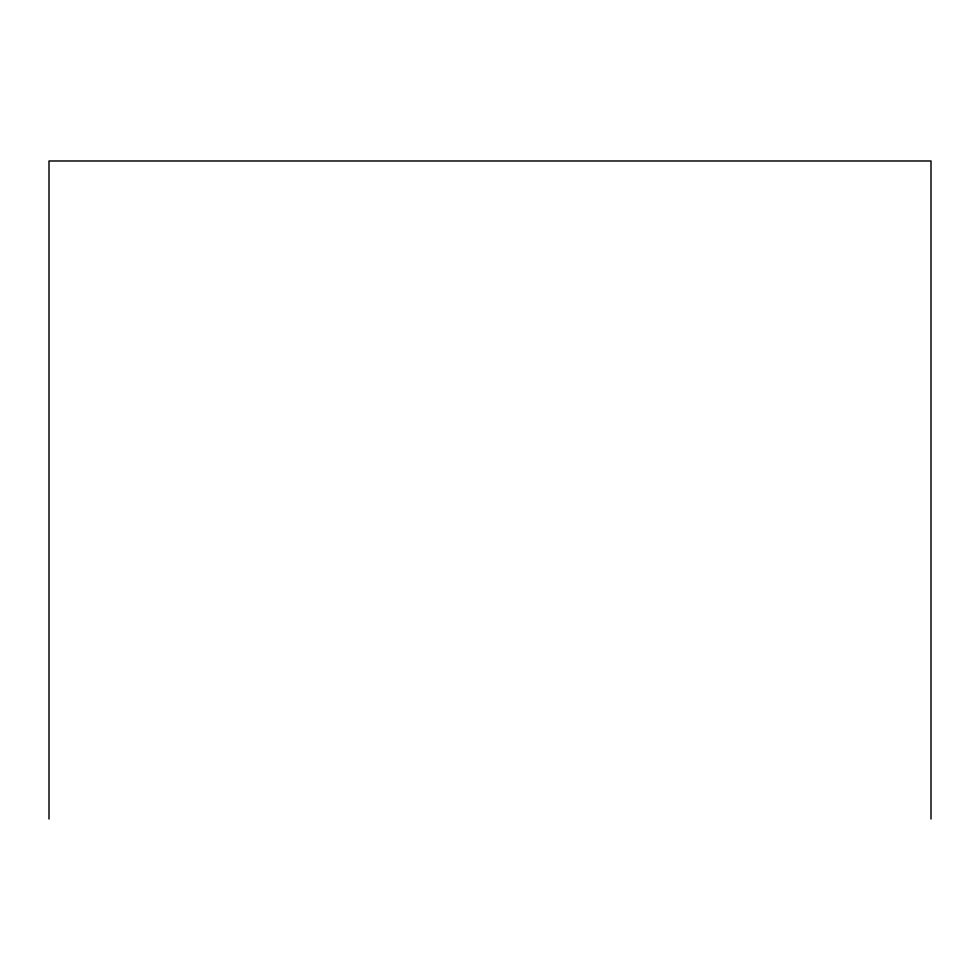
<?xml version="1.0" encoding="UTF-8"?>
<svg xmlns="http://www.w3.org/2000/svg" width="980" height="980" viewBox="0 0 980 980"><rect width="100%" height="100%" fill="white"/><g stroke="black" fill="none" stroke-linecap="round" stroke-linejoin="round"><path stroke-width="1.47" d="M931 819.011L931 160.989L49 160.989L49 819.011"/></g></svg>
